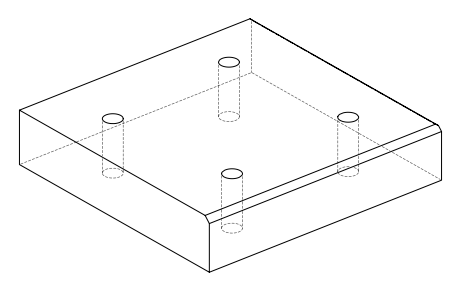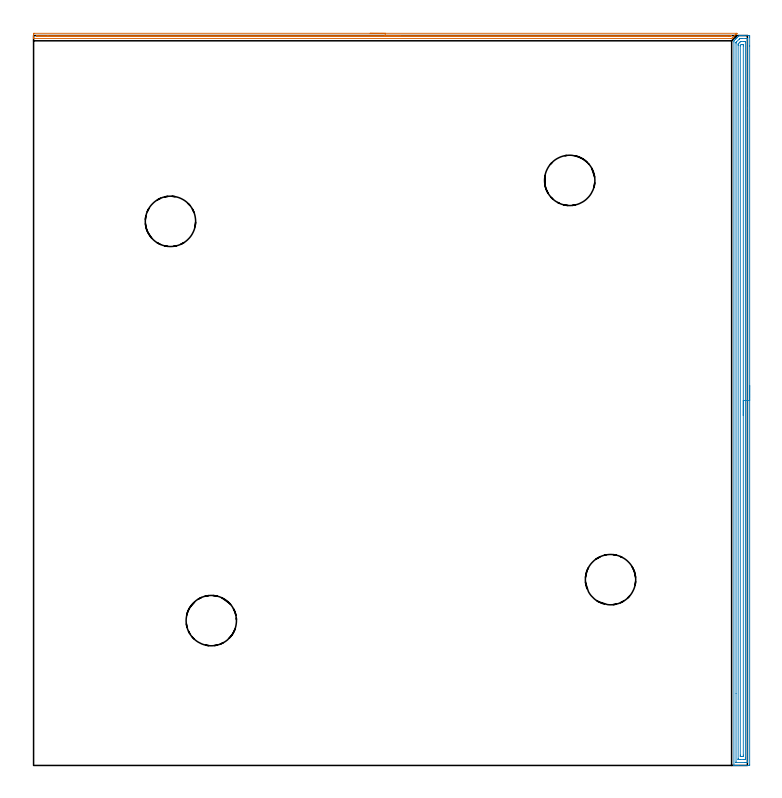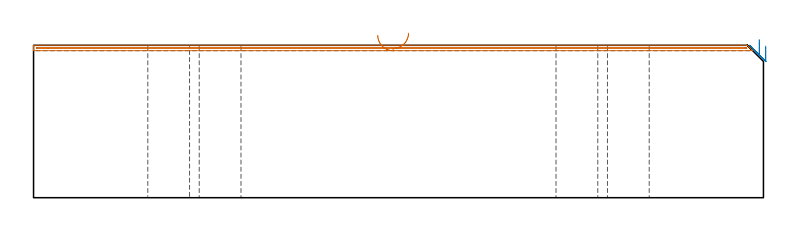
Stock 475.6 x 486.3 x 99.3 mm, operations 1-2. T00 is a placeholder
(PLAN: 6 operations, 1 tool changes, 34.6 min)
(1 AREA_MILL | FG_CHAMFER_SURFACE | UGT0205_001 | 7.62 min | 2875 mm3)
(2 AREA_MILL_1 | FG_CHAMFER_SURFACE_1 | UGT0205_001 | 15.78 min | 26787 mm3)
(3 MILL_THROUGH_HOLE_FROM_SOLID_MATERIAL | STEP1HOLE | UGT0201_018 | Circular | 2.79 min | 87545 mm3)
(4 MILL_THROUGH_HOLE_FROM_SOLID_MATERIAL_1 | STEP1HOLE_1 | UGT0201_018 | Circular | 2.79 min | 87540 mm3)
(5 MILL_THROUGH_HOLE_FROM_SOLID_MATERIAL_2 | STEP1HOLE_2 | UGT0201_018 | Circular | 2.79 min | 87548 mm3)
(6 MILL_THROUGH_HOLE_FROM_SOLID_MATERIAL_3 | STEP1HOLE_3 | UGT0201_018 | Circular | 2.79 min | 87550 mm3)
(TOOL UGT0205_001 | Chamfer Mill 20 x 3 x 45 deg. | D20 FL50 Z2)
(TOOL UGT0201_018 | End mill 30 mm | D30 FL50 Z4)
(OP 1 AREA_MILL)
G17 G21 G94 G90
T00 M6
G54
G17 G0 G90 X224.3 Y487.8 S1061 M3
G43 Z109.3 H0
Z105.8
G94 G1 X224.338 Z104.928 F250.
X224.452 Z104.063
X224.641 Z103.212
X224.903 Z102.38
X225.237 Z101.574
X225.64 Z100.8
X226.108 Z100.064
X226.64 Z99.372
X227.229 Z98.729
X227.872 Z98.14
X228.564 Z97.608
X229.3 Z97.14
X230.074 Z96.737
X230.88 Z96.403
X231.712 Z96.141
X232.564 Z95.952
X233.428 Z95.838
X234.3 Z95.8
X468.574
X468.583 Y487.795 Z95.804
X468.574 Y487.776 Z95.822
X468.515 Y487.715 Z95.884
X468.498 Y487.698 Z95.901
X468.276 Y487.475 Z96.122
X468.171 Y487.37 Z96.228
X467.978 Y487.178 Z96.422
X467.87 Y487.07 Z96.53
X467.731 Y486.93 Z96.667
X467.68 Y486.88 Z96.718
X467.028 Y486.228 Z97.372
X466.852 Y486.05 Z97.547
X466.191 Y485.391 Z98.209
X465.972 Y485.17 Z98.426
X465.346 Y484.546 Z99.054
X465.298 Y484.497 Z99.102
X465.107 Y484.304 Z99.289
X464.851 Y484.3 Z99.3
X0.175
X0.001 Y484.296 Z99.294
X0. Y484.637 Z98.963
Y484.921 Z98.678
Y485.61 Z97.985
Y486.834 Z96.763
X0.005 Y487.37 Z96.225
X0.01 Y487.791 Z95.804
X0.19 Y487.795 Z95.802
X0.622 Y487.8 Z95.8
X234.3
Y486.386 Z97.214
X464.404
X464.511 Y486.385 Z97.215
X464.665 Y486.379 Z97.221
X464.716 Y486.376 Z97.224
X464.706 Y486.363 Z97.237
X464.623 Y486.275 Z97.325
X464.502 Y486.152 Z97.448
X464.404 Y486.053 Z97.547
X464.18 Y485.83 Z97.77
X464.105 Y485.757 Z97.843
X464.076 Y485.732 Z97.868
X464.06 Y485.721 Z97.879
X464.021 Y485.719 Z97.881
X463.851 Y485.716 Z97.884
X463.51 Y485.714 Z97.886
X463.405
X2.302 Y485.715 Z97.885
X2.041 Y485.719 Z97.881
X2.015 Y485.721 Z97.879
X2.009 Y485.737 Z97.863
X2.003 Y485.771 Z97.829
X2.001 Y485.803 Z97.797
Y486.012 Z97.588
X2.01 Y486.364 Z97.236
X2.014 Y486.38 Z97.22
X2.018 Y486.383 Z97.217
X2.04 Y486.385 Z97.215
X9.434 Y486.386 Z97.214
X234.3
X235.172 Z97.252
X236.036 Z97.366
X236.888 Z97.555
X237.72 Z97.817
X238.526 Z98.151
X239.3 Z98.554
X240.036 Z99.023
X240.728 Z99.554
X241.371 Z100.143
X241.96 Z100.786
X242.492 Z101.478
X242.96 Z102.214
X243.363 Z102.988
X243.697 Z103.794
X243.959 Z104.626
X244.148 Z105.478
X244.262 Z106.343
X244.3 Z107.214
G0 Z109.3
M5
M2
(OP 2 AREA_MILL_1)
G17 G21 G94 G90
T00 M6
G54
G17 G0 G90 X477.1 Y253.15 S1061 M3
G43 Z109.3 H0
Z98.8
G94 G1 Y253.112 Z97.928 F250.
Y252.998 Z97.064
Y252.809 Z96.212
Y252.547 Z95.38
Y252.213 Z94.574
Y251.81 Z93.8
Y251.342 Z93.064
Y250.81 Z92.372
Y250.221 Z91.729
Y249.578 Z91.14
Y248.886 Z90.609
Y248.15 Z90.14
Y247.376 Z89.737
Y246.57 Z89.403
Y245.738 Z89.141
Y244.886 Z88.952
Y244.022 Z88.838
Y243.15 Z88.8
Y0.617
X477.095 Y0.142 Z88.803
X477.092 Y0.01 Z88.806
X476.956 Y0. Z88.942
X469.653 Z96.242
X469.11 Z96.787
X468.774 Z97.122
X468.231 Z97.665
X467.895 Z98.
X466.917 Z98.982
X466.606 Y0.01 Z99.293
X466.6 Y0.171 Z99.3
Y482.109
X466.602 Y482.795 Z99.288
X466.801 Y483.001 Z99.099
X467.455 Y483.657 Z98.441
X467.617 Y483.817 Z98.283
X467.696 Y483.896 Z98.204
X467.895 Y484.096 Z98.003
X467.993 Y484.194 Z97.905
X468.334 Y484.536 Z97.563
X468.455 Y484.656 Z97.444
X468.589 Y484.789 Z97.311
X468.774 Y484.975 Z97.124
X468.885 Y485.087 Z97.012
X469.482 Y485.683 Z96.417
X469.653 Y485.854 Z96.244
X470.099 Y486.3 Z95.8
X471.411 Z94.484
X472.625 Z93.271
X473.168 Z92.726
X476.413 Z89.484
X476.684 Y486.297 Z89.213
X477.092 Y486.29 Z88.805
X477.096 Y486.101 Z88.802
X477.099 Y485.683 Z88.801
X477.1 Y485.26 Z88.8
Y479.336
Y243.15
X475.686 Z90.214
X475.685 Y2.526 Z90.215
X475.684 Y2.404 Z90.216
X475.679 Y2.028 Z90.221
X475.315 Y2.009 Z90.585
X474.926 Y2.003 Z90.974
X474.445 Y2. Z91.455
X474.047 Z91.853
X468.292 Z97.608
X468.095 Y2.002 Z97.805
X468.064 Y2.004 Z97.836
X468.032 Y2.01 Z97.868
X468.021 Y2.018 Z97.879
X468.02 Y2.043 Z97.88
X468.015 Y2.282 Z97.885
X468.014 Y47.981 Z97.886
Y481.216
X468.017 Y481.602 Z97.883
X468.019 Y481.698 Z97.881
X468.021 Y481.743 Z97.879
X468.037 Y481.775 Z97.863
X468.129 Y481.872 Z97.771
X468.36 Y482.109 Z97.54
X470.146 Y483.896 Z95.754
X470.342 Y484.088 Z95.558
X470.532 Y484.272 Z95.368
X471.02 Y484.293 Z94.88
X471.411 Y484.297 Z94.489
X471.892 Y484.3 Z94.008
X472.289 Z93.611
X474.529 Z91.371
X475.408 Z90.492
X475.605 Y484.298 Z90.295
X475.636 Y484.296 Z90.264
X475.668 Y484.29 Z90.232
X475.679 Y484.282 Z90.221
X475.68 Y484.257 Z90.22
X475.685 Y484.018 Z90.215
X475.686 Y438.129 Z90.214
Y243.15
X474.272 Z91.628
X474.271 Y4.856 Z91.629
X474.269 Y4.191 Z91.631
X474.267 Y4.077 Z91.633
X474.265 Y4.023 Z91.635
X474.258 Y4.009 Z91.642
X474.231 Y4.004 Z91.669
X474.047 Y4.002 Z91.853
X473.356 Y4. Z92.544
X470.532 Z95.368
X469.839 Y4.001 Z96.061
X469.653 Y4.005 Z96.247
X469.466 Y4.01 Z96.434
X469.435 Y4.021 Z96.465
X469.433 Y4.055 Z96.468
X469.43 Y4.115 Z96.47
X469.429 Y4.191 Z96.471
Y4.418
Y479.657
X469.433 Y480.323 Z96.467
X469.435 Y480.544 Z96.465
X469.451 Y480.74 Z96.449
X469.653 Y480.95 Z96.247
X469.783 Y481.083 Z96.117
X469.915 Y481.216 Z95.985
X470.532 Y481.833 Z95.368
X470.809 Y482.109 Z95.091
X470.931 Y482.229 Z94.969
X470.977 Y482.27 Z94.923
X470.996 Y482.285 Z94.904
X471.036 Y482.29 Z94.864
X471.225 Y482.298 Z94.675
X473.168 Y482.3 Z92.732
X473.861 Y482.299 Z92.039
X474.047 Y482.295 Z91.853
X474.234 Y482.29 Z91.666
X474.265 Y482.279 Z91.635
X474.267 Y482.245 Z91.633
X474.27 Y482.185 Z91.63
X474.271 Y482.109 Z91.629
Y481.882
X474.272 Y243.15 Z91.628
X472.857 Z93.043
Y6.871
X472.856 Y6.295 Z93.044
X472.853 Y6.101 Z93.047
X472.85 Y6.033 Z93.05
X472.846 Y6.009 Z93.054
X472.824 Y6.008 Z93.076
X472.718 Y6.004 Z93.182
X472.289 Y6. Z93.611
X471.388 Z94.512
X470.982 Y6.007 Z94.918
X470.882 Y6.01 Z95.018
X470.849 Y6.021 Z95.051
X470.847 Y6.053 Z95.053
X470.845 Y6.137 Z95.055
X470.843 Y6.554 Z95.057
Y6.871
Y479.429
X470.844 Y479.574 Z95.056
X470.847 Y479.645 Z95.053
X470.849 Y479.678 Z95.051
X470.863 Y479.703 Z95.037
X471.002 Y479.845 Z94.898
X471.411 Y480.253 Z94.489
X471.447 Y480.286 Z94.453
X472.289 Y480.3 Z93.611
X472.312 Z93.588
X472.718 Y480.293 Z93.182
X472.818 Y480.29 Z93.082
X472.851 Y480.279 Z93.049
X472.853 Y480.247 Z93.047
X472.855 Y480.163 Z93.045
X472.857 Y479.746 Z93.043
Y479.429
Y243.15
Y242.278 Z93.081
Y241.414 Z93.195
Y240.562 Z93.383
Y239.73 Z93.646
Y238.924 Z93.98
Y238.15 Z94.382
Y237.414 Z94.851
Y236.722 Z95.382
Y236.079 Z95.972
Y235.49 Z96.615
Y234.958 Z97.307
Y234.49 Z98.043
Y234.087 Z98.817
Y233.753 Z99.622
Y233.491 Z100.454
Y233.302 Z101.306
Y233.188 Z102.171
Y233.15 Z103.043
G0 Z109.3
M5
M2
